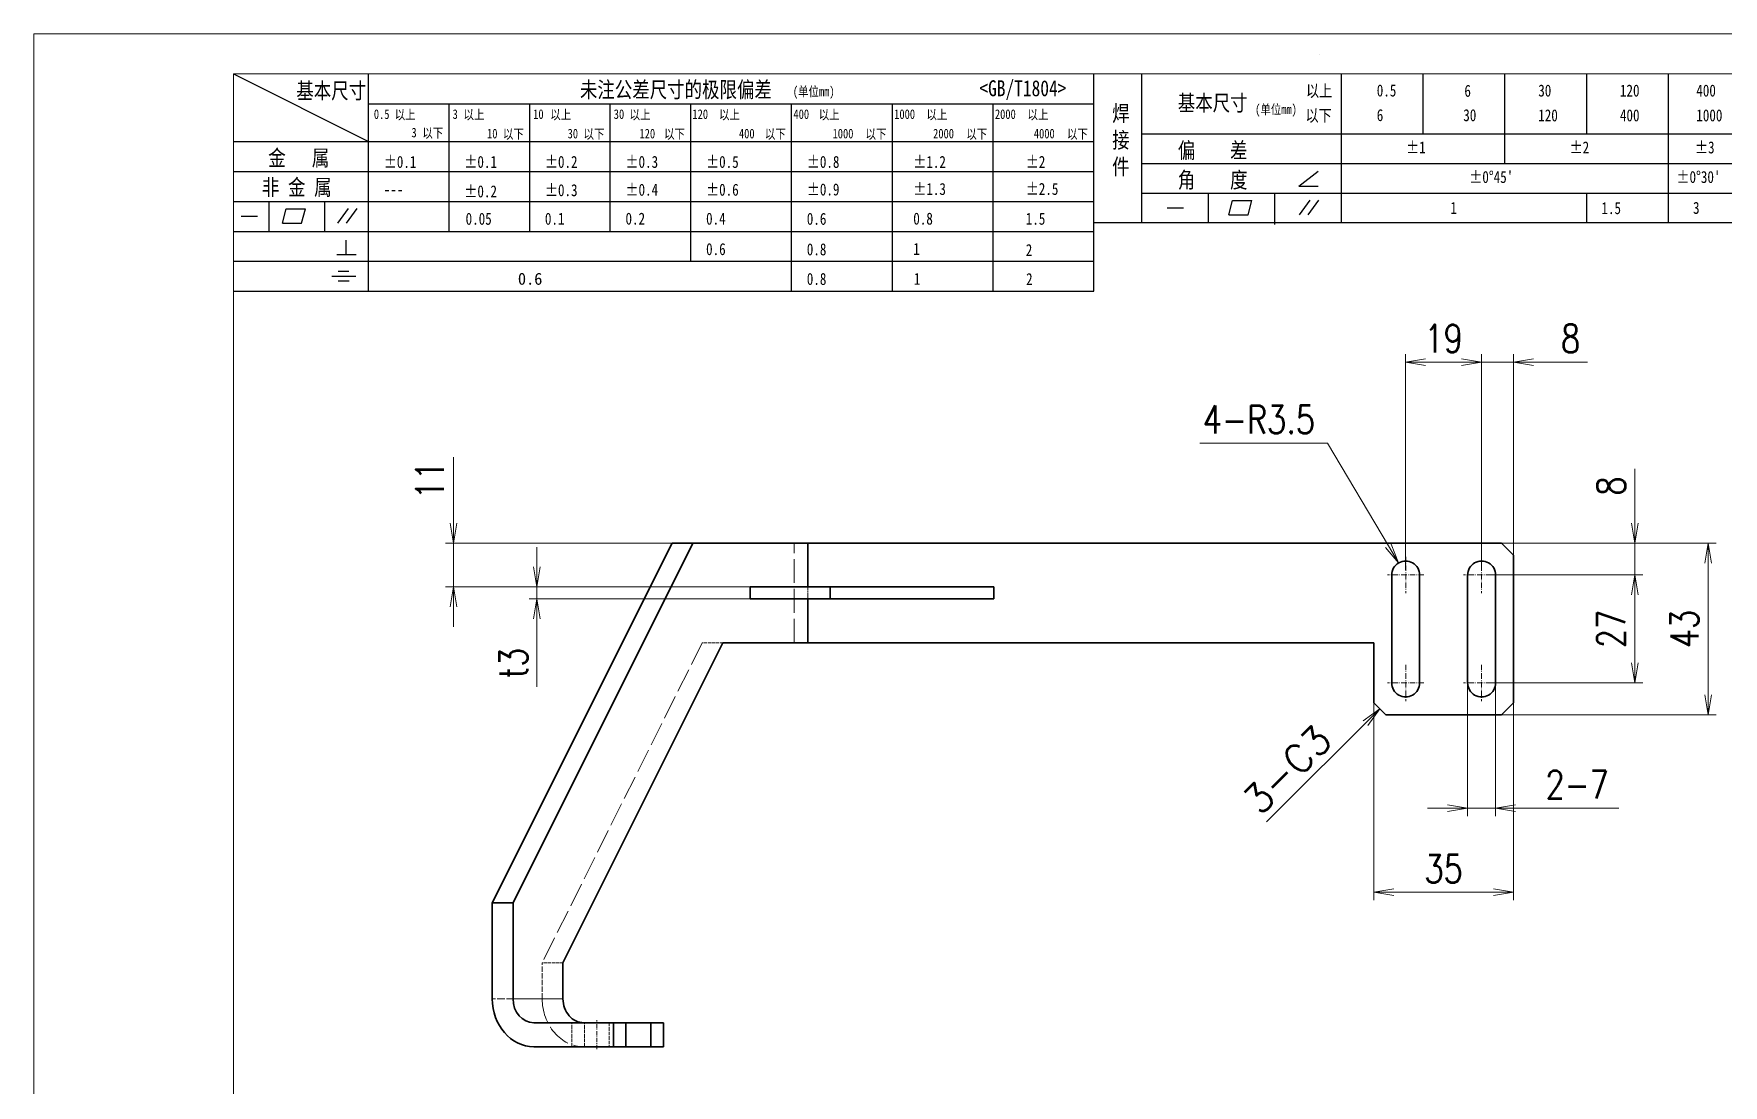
# Model space of a CAD drawing. Header units: millimetres. Extents: x -50143 to 104182, y -50696 to 54072.
# Drawn here: x -45632.8 to -45210.1, y 53805 to 54068 of the extents above; entities that cross this region are included whole.
import ezdxf
from ezdxf.enums import TextEntityAlignment as Align

# ---------------------------------------------------------------- set-up
doc = ezdxf.new("R2010")
doc.units = ezdxf.units.MM
doc.header["$LTSCALE"] = 0.5
doc.linetypes.add('DASHDOT', pattern=[18.5, 12, -3, 0.5, -3])
doc.linetypes.add('DASHED', pattern=[15, 12, -3])
for name, color, linetype, lineweight in [('DIM', 3, 'Continuous', 13), ('图框', 7, 'Continuous', 18), ('标注线', 3, 'Continuous', 18), ('细实线', 3, 'Continuous', 18)]:
    doc.layers.add(name, color=color, linetype=linetype, lineweight=lineweight)
doc.layers.add('图\\M+19E79\\M+195B6\\M+18E9A', color=7, linetype='Continuous')
doc.layers.add('打印', color=7, linetype='Continuous', lineweight=15, plot=False)
doc.layers.add('打印-禁用', color=7, linetype='Continuous', lineweight=15, plot=False)
doc.styles.add('DIM', font='romans.shx', dxfattribs={"width": 0.8, "bigfont": 'bigfont.shx'})
doc.styles.add('国标', font='simfang.ttf', dxfattribs={"width": 0.8})
doc.dimstyles.new('DEH 1-2$0', dxfattribs={"dimscale": 2, "dimtxt": 3.5, "dimasz": 2.5, "dimexe": 1, "dimexo": 0.625, "dimgap": 1.2, "dimtad": 1, "dimdsep": 46, "dimtxsty": 'DIM', "dimblk": 'OPEN', "dimcen": 0, "dimclrd": 8, "dimclre": 8, "dimclrt": 2, "dimazin": 2, "dimtfac": 0.5, "dimtmove": 0, "dimatfit": 3, "dimldrblk": 'OPEN', "dimfxl": 0, "dimtolj": 2, "dimlwd": 13, "dimlwe": 13, "dimarcsym": 0})
doc.dimstyles.new('DEH 1-2$4', dxfattribs={"dimscale": 2, "dimtxt": 3.5, "dimasz": 2.5, "dimexe": 1, "dimexo": 0.625, "dimgap": 1.2, "dimtad": 1, "dimtoh": 1, "dimdsep": 46, "dimtxsty": 'DIM', "dimblk": 'OPEN', "dimcen": 0, "dimclrd": 8, "dimclre": 8, "dimclrt": 2, "dimazin": 2, "dimtfac": 0.5, "dimtofl": 0, "dimtmove": 0, "dimatfit": 3, "dimldrblk": 'OPEN', "dimfxl": 0, "dimtolj": 2, "dimlwd": 18, "dimlwe": 18, "dimarcsym": 0})
doc.dimstyles.new('LAM1-1', dxfattribs={"dimtxt": 3.5, "dimasz": 2.5, "dimexe": 1, "dimexo": 0.625, "dimgap": 1.2, "dimtad": 3, "dimdsep": 46, "dimtxsty": 'DIM', "dimblk": 'OPEN', "dimcen": 0, "dimclrd": 3, "dimclre": 3, "dimclrt": 2, "dimazin": 2, "dimtfac": 0.5, "dimtmove": 0, "dimatfit": 3, "dimldrblk": 'OPEN', "dimfxl": 0, "dimlwd": 13, "dimlwe": 13, "dimarcsym": 0})

# ---------------------------------------------------------------- blocks, each defined once
blk = doc.blocks.new('GZDEH零件A3图框V01版')
at = {"layer": '图\\M+19E79\\M+195B6\\M+18E9A', "color": 9}
for p, q in [((2882.49, -1554.46), (2899.37, -1562.92)), ((2899.37, -1581.67), (2899.37, -1554.46)), ((2990.09, -1581.67), (2990.09, -1554.46)), ((2996.09, -1573.08), (2996.09, -1554.46)), ((3021.09, -1561.98), (3021.09, -1554.46)), ((3031.31, -1561.98), (3031.31, -1554.46)), ((3041.53, -1561.98), (3041.53, -1554.46)), ((3051.75, -1561.98), (3051.75, -1554.46)), ((3061.98, -1561.98), (3061.98, -1554.46)), ((2899.37, -1558.24), (2990.09, -1558.24)), ((2909.45, -1574.17), (2909.45, -1558.24)), ((2919.53, -1574.17), (2919.53, -1558.24)), ((2929.61, -1574.17), (2929.61, -1558.24)), ((2939.69, -1577.92), (2939.69, -1558.24)), ((2952.29, -1581.67), (2952.29, -1558.24)), ((2964.89, -1581.67), (2964.89, -1558.24)), ((2977.49, -1581.67), (2977.49, -1558.24)), ((2882.49, -1562.92), (2990.09, -1562.92)), ((2996.09, -1561.98), (3113.09, -1561.98)), ((3021.09, -1573.08), (3021.09, -1561.98)), ((3041.53, -1565.68), (3041.53, -1561.98)), ((3061.98, -1573.08), (3061.98, -1561.98)), ((2996.09, -1565.68), (3113.09, -1565.68)), ((2882.49, -1566.67), (2990.09, -1566.67)), ((3015.75, -1568.51), (3018.15, -1566.66)), ((2996.09, -1569.38), (3113.09, -1569.38)), ((3004.42, -1573.08), (3004.42, -1569.38)), ((3012.75, -1573.08), (3012.75, -1569.38)), ((3015.75, -1568.51), (3018.15, -1568.51)), ((3051.75, -1573.08), (3051.75, -1569.38)), ((2882.49, -1570.42), (2990.09, -1570.42)), ((2883.43, -1572.27), (2885.49, -1572.27)), ((2886.92, -1574.12), (2886.92, -1570.42)), ((2888.59, -1573.16), (2889.07, -1571.37)), ((2889.07, -1571.37), (2891.48, -1571.37)), ((2891, -1573.16), (2891.48, -1571.37)), ((2893.91, -1574.12), (2893.91, -1570.42)), ((2895.52, -1573.16), (2896.85, -1571.3)), ((2896.6, -1573.16), (2897.94, -1571.3)), ((2999.26, -1571.23), (3001.32, -1571.23)), ((3006.97, -1572.12), (3007.45, -1570.33)), ((3006.97, -1572.12), (3009.39, -1572.12)), ((3007.45, -1570.33), (3009.86, -1570.33)), ((3009.39, -1572.12), (3009.86, -1570.33)), ((3015.81, -1572.12), (3017.15, -1570.26)), ((3016.89, -1572.12), (3018.23, -1570.26)), ((2882.49, -1574.17), (2990.09, -1574.17)), ((2888.59, -1573.16), (2891, -1573.16)), ((2990.09, -1573.08), (3113.09, -1573.08)), ((3012.75, -1573.33), (3012.75, -1573.08)), ((2896.58, -1577.05), (2896.58, -1575.28)), ((2882.49, -1577.92), (2990.09, -1577.92)), ((2895.42, -1577.05), (2897.81, -1577.05)), ((2894.79, -1579.77), (2897.77, -1579.77)), ((2895.57, -1579.17), (2896.92, -1579.17)), ((2895.57, -1580.37), (2896.93, -1580.37)), ((2882.49, -1581.67), (2990.09, -1581.67))]:
    blk.add_line(p, q, dxfattribs=at)
at = {"layer": '图框', "linetype": 'Continuous'}
for p, q in [((2882.49, -1554.46), (2882.49, -1832.96)), ((3272.49, -1554.46), (2882.49, -1554.46))]:
    blk.add_line(p, q, dxfattribs=at)
at = {"layer": '打印-禁用', "linetype": 'Continuous'}
for p, q in [((2857.49, -1549.46), (2857.49, -1846.46)), ((3277.49, -1549.46), (2857.49, -1549.46))]:
    blk.add_line(p, q, dxfattribs=at)
at = {"layer": '图\\M+19E79\\M+195B6\\M+18E9A', "color": 9, "style": '国标', "width": 0.8}
for s, height, p in [('基本尺寸', 2, (2890.33, -1557.58)), ('未注公差尺寸的极限偏差', 2, (2925.81, -1557.44)), ('<GB/T1804>', 2, (2975.78, -1557.27)), ('基本尺寸', 2, (3000.6, -1559.1)), ('以上', 1.5, (3016.64, -1557.33)), ('0.5', 1.5, (3025.49, -1557.3)), ('6', 1.5, (3036.45, -1557.34)), ('30', 1.5, (3045.69, -1557.31)), ('120', 1.5, (3055.91, -1557.31)), ('400', 1.5, (3065.46, -1557.31)), ('30', 1.2, (2930.04, -1560.11)), ('以下', 1.5, (3016.58, -1560.43)), ('6', 1.5, (3025.49, -1560.38)), ('30', 1.5, (3036.31, -1560.39)), ('120', 1.5, (3045.69, -1560.41)), ('400', 1.5, (3055.91, -1560.41)), ('1000', 1.5, (3065.46, -1560.41)), ('金   属', 2, (2886.82, -1565.98)), ('偏    差', 2, (3000.6, -1565.04)), ('±1', 1.5, (3029.16, -1564.42)), ('±2', 1.5, (3049.61, -1564.42)), ('±3', 1.5, (3065.3, -1564.42)), ('±0.1', 1.5, (2901.27, -1566.23)), ('±0.1', 1.5, (2911.35, -1566.23)), ('±0.2', 1.5, (2921.43, -1566.23)), ('±0.3', 1.5, (2931.51, -1566.23)), ('±0.5', 1.5, (2941.59, -1566.23)), ('±0.8', 1.5, (2954.19, -1566.23)), ('±1.2', 1.5, (2967.51, -1566.23)), ('±2', 1.5, (2981.58, -1566.23)), ('非 金 属', 2, (2886.02, -1569.65)), ('±0.4', 1.5, (2931.51, -1569.71)), ('±0.6', 1.5, (2941.59, -1569.71)), ('±0.9', 1.5, (2954.19, -1569.68)), ('±1.3', 1.5, (2967.51, -1569.62)), ('±2.5', 1.5, (2981.58, -1569.61)), ('角    度', 2, (3000.6, -1568.74)), ("±0%%D45'", 1.5, (3037.06, -1568.12)), ("±0%%D30'", 1.5, (3062.98, -1568.12)), ('---', 1.5, (2901.27, -1569.65)), ('±0.2', 1.5, (2911.35, -1569.92)), ('±0.3', 1.5, (2921.43, -1569.77)), ('0.1', 1.5, (2921.43, -1573.34)), ('0.2', 1.5, (2931.51, -1573.33)), ('0.4', 1.5, (2941.59, -1573.33)), ('0.6', 1.5, (2954.19, -1573.35)), ('0.8', 1.5, (2967.51, -1573.33)), ('1.5', 1.5, (2981.58, -1573.34)), ('1', 1.5, (3034.69, -1571.98)), ('1.5', 1.5, (3053.59, -1572.01)), ('3', 1.5, (3065.05, -1571.98)), ('0.6', 1.5, (2941.59, -1577.14)), ('0.8', 1.5, (2954.19, -1577.17)), ('1', 1.5, (2967.51, -1577.12)), ('2', 1.5, (2981.58, -1577.26)), ('0.8', 1.5, (2954.19, -1580.87)), ('1', 1.5, (2967.59, -1580.86)), ('2', 1.5, (2981.62, -1580.89))]:
    blk.add_text(s, height=height, dxfattribs=at).set_placement(p)
at = {"layer": '图\\M+19E79\\M+195B6\\M+18E9A', "color": 9, "lineweight": 15, "style": '国标', "width": 0.8}
for s, p in [('(单位mm)', (2952.44, -1557.27)), ('0.5', (2900.03, -1560.11)), ('以上', (2902.64, -1560.16)), ('3', (2909.88, -1560.11)), ('以上', (2911.25, -1560.16)), ('10', (2919.96, -1560.11)), ('以上', (2922.09, -1560.16)), ('以上', (2932.02, -1560.16)), ('120', (2939.88, -1560.11)), ('以上', (2943.21, -1560.16)), ('400', (2952.52, -1560.11)), ('以上', (2955.68, -1560.16)), ('1000', (2965.12, -1560.11)), ('以上', (2969.16, -1560.16)), ('2000', (2977.72, -1560.11)), ('以上', (2981.8, -1560.16)), ('(单位mm)', (3010.27, -1559.51)), ('3', (2904.73, -1562.41)), ('以下', (2906.1, -1562.46)), ('10', (2914.19, -1562.54)), ('以下', (2916.18, -1562.59)), ('30', (2924.27, -1562.54)), ('以下', (2926.26, -1562.59)), ('120', (2933.26, -1562.54)), ('以下', (2936.34, -1562.59)), ('400', (2945.7, -1562.54)), ('以下', (2948.94, -1562.59)), ('1000', (2957.41, -1562.54)), ('以下', (2961.54, -1562.59)), ('2000', (2969.99, -1562.54)), ('以下', (2974.14, -1562.59)), ('4000', (2982.59, -1562.54)), ('以下', (2986.74, -1562.59))]:
    blk.add_text(s, height=1.2, dxfattribs=at).set_placement(p)
at = {"layer": '图\\M+19E79\\M+195B6\\M+18E9A', "color": 9, "lineweight": 13, "style": '国标'}
blk.add_text('0.6', height=1.5, dxfattribs=at).set_placement((2918.05, -1580.85))
at = {"layer": '图\\M+19E79\\M+195B6\\M+18E9A', "color": 9, "insert": (2992.39, -1558.41), "char_height": 2, "width": 3.1877, "attachment_point": 1, "style": '国标'}
blk.add_mtext('焊\\P接\\P件', dxfattribs=at)
at = {"layer": '图\\M+19E79\\M+195B6\\M+18E9A', "color": 9, "insert": (2911.51, -1573.37), "char_height": 1.5, "attachment_point": 7, "style": '国标'}
blk.add_mtext_dynamic_manual_height_columns('0.05', width=5.1982, gutter_width=12.5, heights=[0], dxfattribs=at)
blk = doc.blocks.new('DEH A3')
at = {"layer": '图框'}
blk.add_blockref('GZDEH零件A3图框V01版', (-2857.49, 1846.46), dxfattribs=at)
blk = doc.blocks.new('_Open')
at = {"color": 0, "linetype": 'ByBlock', "lineweight": -2}
for p, q in [((-1, 0.167), (0, 0)), ((-1, -0.167), (0, 0)), ((0, 0), (-1, 0))]:
    blk.add_line(p, q, dxfattribs=at)
blk = doc.blocks.new('*D446')
at = {"layer": 'Defpoints', "color": 0, "transparency": 16777216}
for p in [(-45297.59, 53904.26), (-45262.59, 53904.26), (-45262.59, 53853.23)]:
    blk.add_point(p, dxfattribs=at)
at = {"layer": '标注线', "color": 8, "lineweight": 13, "transparency": 16777216}
for p, q in [((-45297.59, 53903.01), (-45297.59, 53851.23)), ((-45262.59, 53903.01), (-45262.59, 53851.23)), ((-45292.59, 53853.23), (-45267.59, 53853.23))]:
    blk.add_line(p, q, dxfattribs=at)
at = {"layer": '标注线', "color": 8, "lineweight": 13, "transparency": 16777216, "xscale": 5, "yscale": 5, "zscale": 5, "rotation": 180}
blk.add_blockref('_Open', (-45297.59, 53853.23), dxfattribs=at)
at = {"layer": '标注线', "color": 8, "lineweight": 13, "transparency": 16777216, "xscale": 5, "yscale": 5, "zscale": 5}
blk.add_blockref('_Open', (-45262.59, 53853.23), dxfattribs=at)
at = {"layer": '标注线', "color": 2, "transparency": 16777216, "insert": (-45280.09, 53859.13), "char_height": 7, "attachment_point": 5, "style": 'DIM'}
blk.add_mtext('\\A2;35', dxfattribs=at)
blk = doc.blocks.new('*D447')
at = {"layer": 'Defpoints', "color": 0, "transparency": 16777216}
for p in [(-45275.96, 53940.61), (-45275.96, 53897.61), (-45213.92, 53897.61)]:
    blk.add_point(p, dxfattribs=at)
at = {"layer": '标注线', "color": 8, "lineweight": 13, "transparency": 16777216}
for p, q in [((-45274.71, 53940.61), (-45211.92, 53940.61)), ((-45213.92, 53935.61), (-45213.92, 53902.61)), ((-45274.71, 53897.61), (-45211.92, 53897.61))]:
    blk.add_line(p, q, dxfattribs=at)
at = {"layer": '标注线', "color": 8, "lineweight": 13, "transparency": 16777216, "xscale": 5, "yscale": 5, "zscale": 5}
for p, rotation in [((-45213.92, 53940.61), 90), ((-45213.92, 53897.61), 270)]:
    blk.add_blockref('_Open', p, dxfattribs=dict(at, rotation=rotation))
at = {"layer": '标注线', "color": 2, "transparency": 16777216, "insert": (-45219.82, 53919.11), "char_height": 7, "attachment_point": 5, "rotation": 90, "style": 'DIM'}
blk.add_mtext('\\A2;43', dxfattribs=at)
blk = doc.blocks.new('*D448')
at = {"layer": 'Defpoints', "color": 0, "transparency": 16777216}
for p in [(-45262.59, 53985.86), (-45270.59, 53932.61), (-45262.59, 53926.7)]:
    blk.add_point(p, dxfattribs=at)
at = {"layer": '标注线', "color": 8, "lineweight": 13, "transparency": 16777216}
for p, q in [((-45275.59, 53985.86), (-45280.59, 53985.86)), ((-45270.59, 53933.86), (-45270.59, 53987.86)), ((-45270.59, 53985.86), (-45262.59, 53985.86)), ((-45262.59, 53927.95), (-45262.59, 53987.86)), ((-45257.59, 53985.86), (-45244.06, 53985.86))]:
    blk.add_line(p, q, dxfattribs=at)
at = {"layer": '标注线', "color": 8, "lineweight": 13, "transparency": 16777216, "xscale": 5, "yscale": 5, "zscale": 5}
blk.add_blockref('_Open', (-45270.59, 53985.86), dxfattribs=at)
at = {"layer": '标注线', "color": 8, "lineweight": 13, "transparency": 16777216, "xscale": 5, "yscale": 5, "zscale": 5, "rotation": 180}
blk.add_blockref('_Open', (-45262.59, 53985.86), dxfattribs=at)
at = {"layer": '标注线', "color": 2, "transparency": 16777216, "insert": (-45248.32, 53991.76), "char_height": 7, "attachment_point": 5, "style": 'DIM'}
blk.add_mtext('\\A2;8', dxfattribs=at)
blk = doc.blocks.new('*D449')
at = {"layer": 'Defpoints', "color": 0, "transparency": 16777216}
for p in [(-45289.59, 53985.86), (-45289.59, 53932.61), (-45270.59, 53932.61)]:
    blk.add_point(p, dxfattribs=at)
at = {"layer": '标注线', "color": 8, "lineweight": 13, "transparency": 16777216}
for p, q in [((-45289.59, 53933.86), (-45289.59, 53987.86)), ((-45275.59, 53985.86), (-45284.59, 53985.86)), ((-45270.59, 53933.86), (-45270.59, 53987.86))]:
    blk.add_line(p, q, dxfattribs=at)
at = {"layer": '标注线', "color": 8, "lineweight": 13, "transparency": 16777216, "xscale": 5, "yscale": 5, "zscale": 5, "rotation": 180}
blk.add_blockref('_Open', (-45289.59, 53985.86), dxfattribs=at)
at = {"layer": '标注线', "color": 8, "lineweight": 13, "transparency": 16777216, "xscale": 5, "yscale": 5, "zscale": 5}
blk.add_blockref('_Open', (-45270.59, 53985.86), dxfattribs=at)
at = {"layer": '标注线', "color": 2, "transparency": 16777216, "insert": (-45280.09, 53991.76), "char_height": 7, "attachment_point": 5, "style": 'DIM'}
blk.add_mtext('\\A2;19', dxfattribs=at)
blk = doc.blocks.new('*D450')
at = {"layer": 'Defpoints', "color": 0, "transparency": 16777216}
for p in [(-45275.96, 53940.61), (-45232.25, 53940.61), (-45270.59, 53932.61)]:
    blk.add_point(p, dxfattribs=at)
at = {"layer": '标注线', "color": 8, "lineweight": 13, "transparency": 16777216}
for p, q in [((-45232.25, 53945.61), (-45232.25, 53959.14)), ((-45274.71, 53940.61), (-45230.25, 53940.61)), ((-45232.25, 53932.61), (-45232.25, 53940.61)), ((-45269.34, 53932.61), (-45230.25, 53932.61)), ((-45232.25, 53927.61), (-45232.25, 53922.61))]:
    blk.add_line(p, q, dxfattribs=at)
at = {"layer": '标注线', "color": 8, "lineweight": 13, "transparency": 16777216, "xscale": 5, "yscale": 5, "zscale": 5}
for p, rotation in [((-45232.25, 53940.61), 270), ((-45232.25, 53932.61), 90)]:
    blk.add_blockref('_Open', p, dxfattribs=dict(at, rotation=rotation))
at = {"layer": '标注线', "color": 2, "transparency": 16777216, "insert": (-45238.15, 53954.88), "char_height": 7, "attachment_point": 5, "rotation": 90, "style": 'DIM'}
blk.add_mtext('\\A2;8', dxfattribs=at)
blk = doc.blocks.new('*D451')
at = {"layer": 'Defpoints', "color": 0, "transparency": 16777216}
for p in [(-45270.59, 53932.61), (-45270.59, 53905.61), (-45232.25, 53905.61)]:
    blk.add_point(p, dxfattribs=at)
at = {"layer": '标注线', "color": 8, "lineweight": 13, "transparency": 16777216}
for p, q in [((-45269.34, 53932.61), (-45230.25, 53932.61)), ((-45232.25, 53927.61), (-45232.25, 53910.61)), ((-45269.34, 53905.61), (-45230.25, 53905.61))]:
    blk.add_line(p, q, dxfattribs=at)
at = {"layer": '标注线', "color": 8, "lineweight": 13, "transparency": 16777216, "xscale": 5, "yscale": 5, "zscale": 5}
for p, rotation in [((-45232.25, 53932.61), 90), ((-45232.25, 53905.61), 270)]:
    blk.add_blockref('_Open', p, dxfattribs=dict(at, rotation=rotation))
at = {"layer": '标注线', "color": 2, "transparency": 16777216, "insert": (-45238.15, 53919.11), "char_height": 7, "attachment_point": 5, "rotation": 90, "style": 'DIM'}
blk.add_mtext('\\A2;27', dxfattribs=at)
blk = doc.blocks.new('*D452')
at = {"layer": 'Defpoints', "color": 0, "transparency": 16777216}
for p in [(-45274.09, 53911.71), (-45267.09, 53911.71), (-45267.09, 53874.27)]:
    blk.add_point(p, dxfattribs=at)
at = {"layer": '标注线', "color": 8, "lineweight": 13, "transparency": 16777216}
for p, q in [((-45274.09, 53910.46), (-45274.09, 53872.27)), ((-45267.09, 53910.46), (-45267.09, 53872.27)), ((-45279.09, 53874.27), (-45284.09, 53874.27)), ((-45274.09, 53874.27), (-45267.09, 53874.27)), ((-45262.09, 53874.27), (-45236.29, 53874.27))]:
    blk.add_line(p, q, dxfattribs=at)
at = {"layer": '标注线', "color": 8, "lineweight": 13, "transparency": 16777216, "xscale": 5, "yscale": 5, "zscale": 5}
blk.add_blockref('_Open', (-45274.09, 53874.27), dxfattribs=at)
at = {"layer": '标注线', "color": 8, "lineweight": 13, "transparency": 16777216, "xscale": 5, "yscale": 5, "zscale": 5, "rotation": 180}
blk.add_blockref('_Open', (-45267.09, 53874.27), dxfattribs=at)
at = {"layer": '标注线', "color": 2, "transparency": 16777216, "insert": (-45246.69, 53880.17), "char_height": 7, "attachment_point": 5, "style": 'DIM'}
blk.add_mtext('\\A2;{\\Fromans,bigfont|c134;2-}7', dxfattribs=at)
blk = doc.blocks.new('*D453')
at = {"layer": 'Defpoints', "color": 0, "transparency": 16777216}
for p in [(-45291.37, 53935.62), (-45289.59, 53932.61)]:
    blk.add_point(p, dxfattribs=at)
at = {"layer": '标注线', "color": 8, "lineweight": 18, "transparency": 16777216}
for p, q in [((-45341.11, 53965.61), (-45309.11, 53965.61)), ((-45309.11, 53965.61), (-45293.92, 53939.93))]:
    blk.add_line(p, q, dxfattribs=at)
at = {"layer": '标注线', "color": 8, "lineweight": 18, "transparency": 16777216, "xscale": 5, "yscale": 5, "zscale": 5, "rotation": 300.6029445276675}
blk.add_blockref('_Open', (-45291.37, 53935.62), dxfattribs=at)
at = {"layer": '标注线', "color": 2, "transparency": 16777216, "insert": (-45326.31, 53971.51), "char_height": 7, "attachment_point": 5, "style": 'DIM'}
blk.add_mtext('\\A2;{\\Fromans,bigfont|c134;4-}R3.5', dxfattribs=at)
blk = doc.blocks.new('*D454')
at = {"layer": 'Defpoints', "color": 0, "transparency": 16777216}
for p in [(-45527.81, 53940.61), (-45404.37, 53940.61), (-45410.16, 53929.61)]:
    blk.add_point(p, dxfattribs=at)
at = {"layer": '标注线', "color": 8, "lineweight": 13, "transparency": 16777216}
for p, q in [((-45527.81, 53945.61), (-45527.81, 53962.08)), ((-45405.62, 53940.61), (-45529.81, 53940.61)), ((-45527.81, 53929.61), (-45527.81, 53940.61)), ((-45411.41, 53929.61), (-45529.81, 53929.61)), ((-45527.81, 53924.61), (-45527.81, 53919.61))]:
    blk.add_line(p, q, dxfattribs=at)
at = {"layer": '标注线', "color": 8, "lineweight": 13, "transparency": 16777216, "xscale": 5, "yscale": 5, "zscale": 5}
for p, rotation in [((-45527.81, 53940.61), 270), ((-45527.81, 53929.61), 90)]:
    blk.add_blockref('_Open', p, dxfattribs=dict(at, rotation=rotation))
at = {"layer": '标注线', "color": 2, "transparency": 16777216, "insert": (-45533.71, 53956.34), "char_height": 7, "attachment_point": 5, "rotation": 90, "style": 'DIM'}
blk.add_mtext('\\A2;11', dxfattribs=at)
blk = doc.blocks.new('*D455')
at = {"layer": 'Defpoints', "color": 0, "transparency": 16777216}
for p in [(-45413.68, 53929.61), (-45506.92, 53926.61), (-45413.68, 53926.61)]:
    blk.add_point(p, dxfattribs=at)
at = {"layer": '标注线', "color": 8, "lineweight": 13, "transparency": 16777216}
for p, q in [((-45506.92, 53934.61), (-45506.92, 53939.61)), ((-45414.93, 53929.61), (-45508.92, 53929.61)), ((-45506.92, 53929.61), (-45506.92, 53926.61)), ((-45414.93, 53926.61), (-45508.92, 53926.61)), ((-45506.92, 53921.61), (-45506.92, 53904.61))]:
    blk.add_line(p, q, dxfattribs=at)
at = {"layer": '标注线', "color": 8, "lineweight": 13, "transparency": 16777216, "xscale": 5, "yscale": 5, "zscale": 5}
for p, rotation in [((-45506.92, 53929.61), 270), ((-45506.92, 53926.61), 90)]:
    blk.add_blockref('_Open', p, dxfattribs=dict(at, rotation=rotation))
at = {"layer": '标注线', "color": 2, "transparency": 16777216, "insert": (-45512.82, 53910.61), "char_height": 7, "attachment_point": 5, "rotation": 90, "style": 'DIM'}
blk.add_mtext('\\A2;{\\Fromans,bigfont|c134;t}3', dxfattribs=at)
blk = doc.blocks.new('CHAMFER_DIM_L')
at = {"layer": 'DIM', "color": 2, "style": 'DIM'}
blk.add_attdef('000', text='', height=3.5, rotation=270, dxfattribs=at).set_placement((0, 7), align=Align.BOTTOM_RIGHT)
at = {"layer": 'DIM'}
blk.add_leader([(0, 0), (0, 20)], dimstyle='LAM1-1', dxfattribs=at)

msp = doc.modelspace()

# ---------------------------------------------------------------- linework, layer by layer
at = {"color": 7, "lineweight": 35}
for p, q in [((-45473.116, 53940.61), (-45518.116, 53850.61)), ((-45467.92, 53940.61), (-45512.92, 53850.61)), ((-45467.92, 53940.61), (-45439.125, 53940.61)), ((-45439.125, 53940.61), (-45265.588, 53940.61)), ((-45262.588, 53900.61), (-45262.588, 53937.61)), ((-45433.558, 53929.61), (-45453.558, 53929.61)), ((-45392.588, 53929.61), (-45433.558, 53929.61)), ((-45293.088, 53932.61), (-45293.088, 53905.61)), ((-45286.088, 53905.61), (-45286.088, 53932.61)), ((-45274.088, 53932.61), (-45274.088, 53905.61)), ((-45267.088, 53905.61), (-45267.088, 53932.61)), ((-45433.558, 53926.61), (-45453.558, 53926.61)), ((-45392.588, 53926.61), (-45433.558, 53926.61)), ((-45460.42, 53915.61), (-45500.42, 53835.61)), ((-45460.42, 53915.61), (-45439.125, 53915.61)), ((-45439.125, 53915.61), (-45297.588, 53915.61)), ((-45265.588, 53897.61), (-45294.588, 53897.61)), ((-45518.116, 53850.61), (-45518.116, 53826.61)), ((-45512.92, 53826.61), (-45512.92, 53850.61))]:
    msp.add_line(p, q, dxfattribs=at)
at = {"color": 7, "lineweight": 35, "ltscale": 0.129907}
for p, q in [((-45467.92, 53940.61), (-45473.116, 53940.61)), ((-45512.92, 53850.61), (-45518.116, 53850.61))]:
    msp.add_line(p, q, dxfattribs=at)
at = {"color": 1, "linetype": 'DASHED', "lineweight": 13}
for p, q in [((-45442.588, 53915.61), (-45442.588, 53940.61)), ((-45465.616, 53915.61), (-45505.616, 53835.61))]:
    msp.add_line(p, q, dxfattribs=at)
at = {"color": 7, "lineweight": 35, "ltscale": 0.275}
for p, q in [((-45439.125, 53929.61), (-45439.125, 53940.61)), ((-45439.125, 53915.61), (-45439.125, 53926.61))]:
    msp.add_line(p, q, dxfattribs=at)
at = {"color": 7, "lineweight": 35, "ltscale": 0.106066}
for p, q in [((-45265.588, 53940.61), (-45262.588, 53937.61)), ((-45294.588, 53897.61), (-45297.588, 53900.61)), ((-45262.588, 53900.61), (-45265.588, 53897.61))]:
    msp.add_line(p, q, dxfattribs=at)
at = {"color": 2, "linetype": 'DASHDOT', "lineweight": 13, "ltscale": 0.227499}
for p, q in [((-45289.588, 53937.16), (-45289.588, 53928.06)), ((-45270.588, 53937.16), (-45270.588, 53928.06)), ((-45289.588, 53910.16), (-45289.588, 53901.06)), ((-45270.588, 53910.16), (-45270.588, 53901.06))]:
    msp.add_line(p, q, dxfattribs=at)
at = {"color": 7, "lineweight": 35, "ltscale": 0.075}
for p, q in [((-45453.558, 53926.61), (-45453.558, 53929.61)), ((-45433.558, 53926.61), (-45433.558, 53929.61)), ((-45392.588, 53926.61), (-45392.588, 53929.61))]:
    msp.add_line(p, q, dxfattribs=at)
at = {"color": 1, "linetype": 'DASHED', "lineweight": 13, "ltscale": 0.075}
msp.add_line((-45439.125, 53926.61), (-45439.125, 53929.61), dxfattribs=at)
msp.add_line((-45439.125, 53926.61), (-45439.125, 53929.61), dxfattribs=at)
at = {"color": 2, "linetype": 'DASHDOT', "lineweight": 13, "ltscale": 0.22749}
for p, q in [((-45285.039, 53932.61), (-45294.138, 53932.61)), ((-45266.039, 53932.61), (-45275.138, 53932.61)), ((-45285.039, 53905.61), (-45294.138, 53905.61)), ((-45266.039, 53905.61), (-45275.138, 53905.61))]:
    msp.add_line(p, q, dxfattribs=at)
at = {"color": 1, "linetype": 'DASHED', "lineweight": 13, "ltscale": 0.129907}
for p, q in [((-45460.42, 53915.61), (-45465.616, 53915.61)), ((-45500.42, 53835.61), (-45505.616, 53835.61))]:
    msp.add_line(p, q, dxfattribs=at)
at = {"color": 7, "lineweight": 35, "ltscale": 0.375}
msp.add_line((-45297.588, 53900.61), (-45297.588, 53915.61), dxfattribs=at)
at = {"color": 1, "linetype": 'DASHED', "lineweight": 13, "ltscale": 0.225}
msp.add_line((-45505.616, 53826.61), (-45505.616, 53835.61), dxfattribs=at)
at = {"color": 7, "lineweight": 35, "ltscale": 0.225}
msp.add_line((-45500.42, 53826.61), (-45500.42, 53835.61), dxfattribs=at)
at = {"color": 1, "linetype": 'DASHED', "lineweight": 13, "ltscale": 0.3125}
msp.add_line((-45505.616, 53826.61), (-45518.116, 53826.61), dxfattribs=at)
at = {"color": 7, "lineweight": 13, "ltscale": 0.3125}
msp.add_line((-45500.42, 53826.61), (-45512.92, 53826.61), dxfattribs=at)
at = {"color": 7, "lineweight": 35, "ltscale": 0.497974}
for p, q in [((-45507.724, 53820.61), (-45487.805, 53820.61)), ((-45507.724, 53814.61), (-45487.805, 53814.61))]:
    msp.add_line(p, q, dxfattribs=at)
at = {"color": 1, "linetype": 'DASHED', "lineweight": 13, "ltscale": 0.15}
for p, q in [((-45498.197, 53814.61), (-45498.197, 53820.61)), ((-45495.072, 53814.61), (-45495.072, 53820.61)), ((-45488.822, 53820.61), (-45488.822, 53814.61))]:
    msp.add_line(p, q, dxfattribs=at)
at = {"color": 2, "linetype": 'DASHDOT', "lineweight": 13, "ltscale": 0.18}
msp.add_line((-45491.947, 53814.01), (-45491.947, 53821.21), dxfattribs=at)
at = {"color": 7, "lineweight": 35, "ltscale": 0.078125}
for p, q in [((-45487.805, 53820.61), (-45484.68, 53820.61)), ((-45478.43, 53820.61), (-45475.305, 53820.61)), ((-45487.805, 53814.61), (-45484.68, 53814.61)), ((-45478.43, 53814.61), (-45475.305, 53814.61))]:
    msp.add_line(p, q, dxfattribs=at)
at = {"color": 7, "lineweight": 35, "ltscale": 0.15}
for p, q in [((-45487.805, 53814.61), (-45487.805, 53820.61)), ((-45484.68, 53820.61), (-45484.68, 53814.61)), ((-45478.43, 53820.61), (-45478.43, 53814.61)), ((-45475.305, 53814.61), (-45475.305, 53820.61))]:
    msp.add_line(p, q, dxfattribs=at)
at = {"color": 7, "lineweight": 35, "ltscale": 0.15625}
for p, q in [((-45478.43, 53820.61), (-45484.68, 53820.61)), ((-45484.68, 53814.61), (-45478.43, 53814.61))]:
    msp.add_line(p, q, dxfattribs=at)
at = {"color": 7, "lineweight": 35}
for centre, start, end in [((-45289.588, 53932.61), 0, 180.00001), ((-45270.588, 53932.61), 0, 180.00001), ((-45289.588, 53905.61), 179.99999, 0), ((-45270.588, 53905.61), 179.99999, 0)]:
    msp.add_arc(centre, 3.5, start, end, dxfattribs=at)
for centre, major_axis, start_param, end_param in [((-45507.724, 53826.61), (0, -12), 4.712389, 6.2831853), ((-45507.724, 53826.61), (0, -6), 4.712389, 6.2831853), ((-45495.224, 53826.61), (0, 6), 1.5707963, 3.1415927)]:
    msp.add_ellipse(centre, major_axis=major_axis, ratio=0.8660254, start_param=start_param, end_param=end_param, dxfattribs=at)
at = {"color": 1, "linetype": 'DASHED', "lineweight": 13}
msp.add_ellipse((-45495.224, 53826.61), major_axis=(0, 12), ratio=0.8660254, start_param=1.5707963, end_param=3.1415927, dxfattribs=at)
at = {"layer": '打印'}
msp.add_lwpolyline([(-45632.817, 54067.997), (-44792.817, 54067.997), (-44792.817, 53473.997), (-45632.817, 53473.997)], close=True, dxfattribs=at)
at = {"layer": '细实线', "ltscale": 2.48512e-05}
msp.add_line((-45311.145, 54062.879), (-45311.145, 54062.877), dxfattribs=at)

# ---------------------------------------------------------------- block references
at = {"layer": 'DIM', "xscale": 2.000000000000338, "yscale": 2.000000000000338, "zscale": 2.000000000000338, "rotation": 134.9999999998526}
msp.add_blockref('CHAMFER_DIM_L', (-45296.088, 53899.11), dxfattribs=at).add_auto_attribs({'000': '3-C3'})
at = {"layer": '图框', "xscale": 2, "yscale": 2, "zscale": 2}
msp.add_blockref('DEH A3', (-45632.817, 53473.997), dxfattribs=at)

# ---------------------------------------------------------------- dimensions: what is measured, and where the dimension line sits
at = {"layer": '标注线'}
for base, p1, p2, picture, middle in [((-45289.588, 53985.855), (-45270.588, 53932.61), (-45289.588, 53932.61), '*D449', (-45280.088, 53991.755)), ((-45262.588, 53985.855), (-45270.588, 53932.61), (-45262.588, 53926.702), '*D448', (-45248.322, 53991.755)), ((-45262.588, 53853.226), (-45297.588, 53904.261), (-45262.588, 53904.261), '*D446', (-45280.088, 53859.126))]:
    dim = msp.add_linear_dim(base=base, p1=p1, p2=p2, dimstyle='DEH 1-2$0', dxfattribs=at)
    dim.commit()
    dim.dimension.update_dxf_attribs({"geometry": picture, "text_midpoint": middle})
dim = msp.add_radius_dim(center=(-45289.588, 53932.61), mpoint=(-45291.37, 53935.622), text='{\\Fromans,bigfont|c134;4-}<>', dimstyle='DEH 1-2$4', dxfattribs=at)
dim.commit()
dim.dimension.update_dxf_attribs({"geometry": '*D453', "text_midpoint": (-45326.308, 53965.612), "dimtype": 164})
for base, p1, p2, picture, middle in [((-45527.812, 53940.61), (-45410.164, 53929.61), (-45404.369, 53940.61), '*D454', (-45533.712, 53956.343)), ((-45232.247, 53940.61), (-45270.588, 53932.61), (-45275.956, 53940.61), '*D450', (-45238.147, 53954.876)), ((-45213.918, 53897.61), (-45275.956, 53940.61), (-45275.956, 53897.61), '*D447', (-45219.818, 53919.11)), ((-45232.247, 53905.61), (-45270.588, 53932.61), (-45270.588, 53905.61), '*D451', (-45238.147, 53919.11))]:
    dim = msp.add_linear_dim(base=base, p1=p1, p2=p2, angle=90, dimstyle='DEH 1-2$0', dxfattribs=at)
    dim.commit()
    dim.dimension.update_dxf_attribs({"geometry": picture, "text_midpoint": middle})
dim = msp.add_linear_dim(base=(-45506.917, 53926.61), p1=(-45413.676, 53929.61), p2=(-45413.676, 53926.61), angle=90, text='{\\Fromans,bigfont|c134;t}<>', dimstyle='DEH 1-2$0', dxfattribs=at)
dim.commit()
dim.dimension.update_dxf_attribs({"geometry": '*D455', "text_midpoint": (-45512.817, 53910.61)})
dim = msp.add_linear_dim(base=(-45267.088, 53874.273), p1=(-45274.088, 53911.711), p2=(-45267.088, 53911.711), text='{\\Fromans,bigfont|c134;2-}<>', dimstyle='DEH 1-2$0', dxfattribs=at)
dim.commit()
dim.dimension.update_dxf_attribs({"geometry": '*D452', "text_midpoint": (-45246.688, 53880.173)})

doc.saveas('drawing.dxf')
